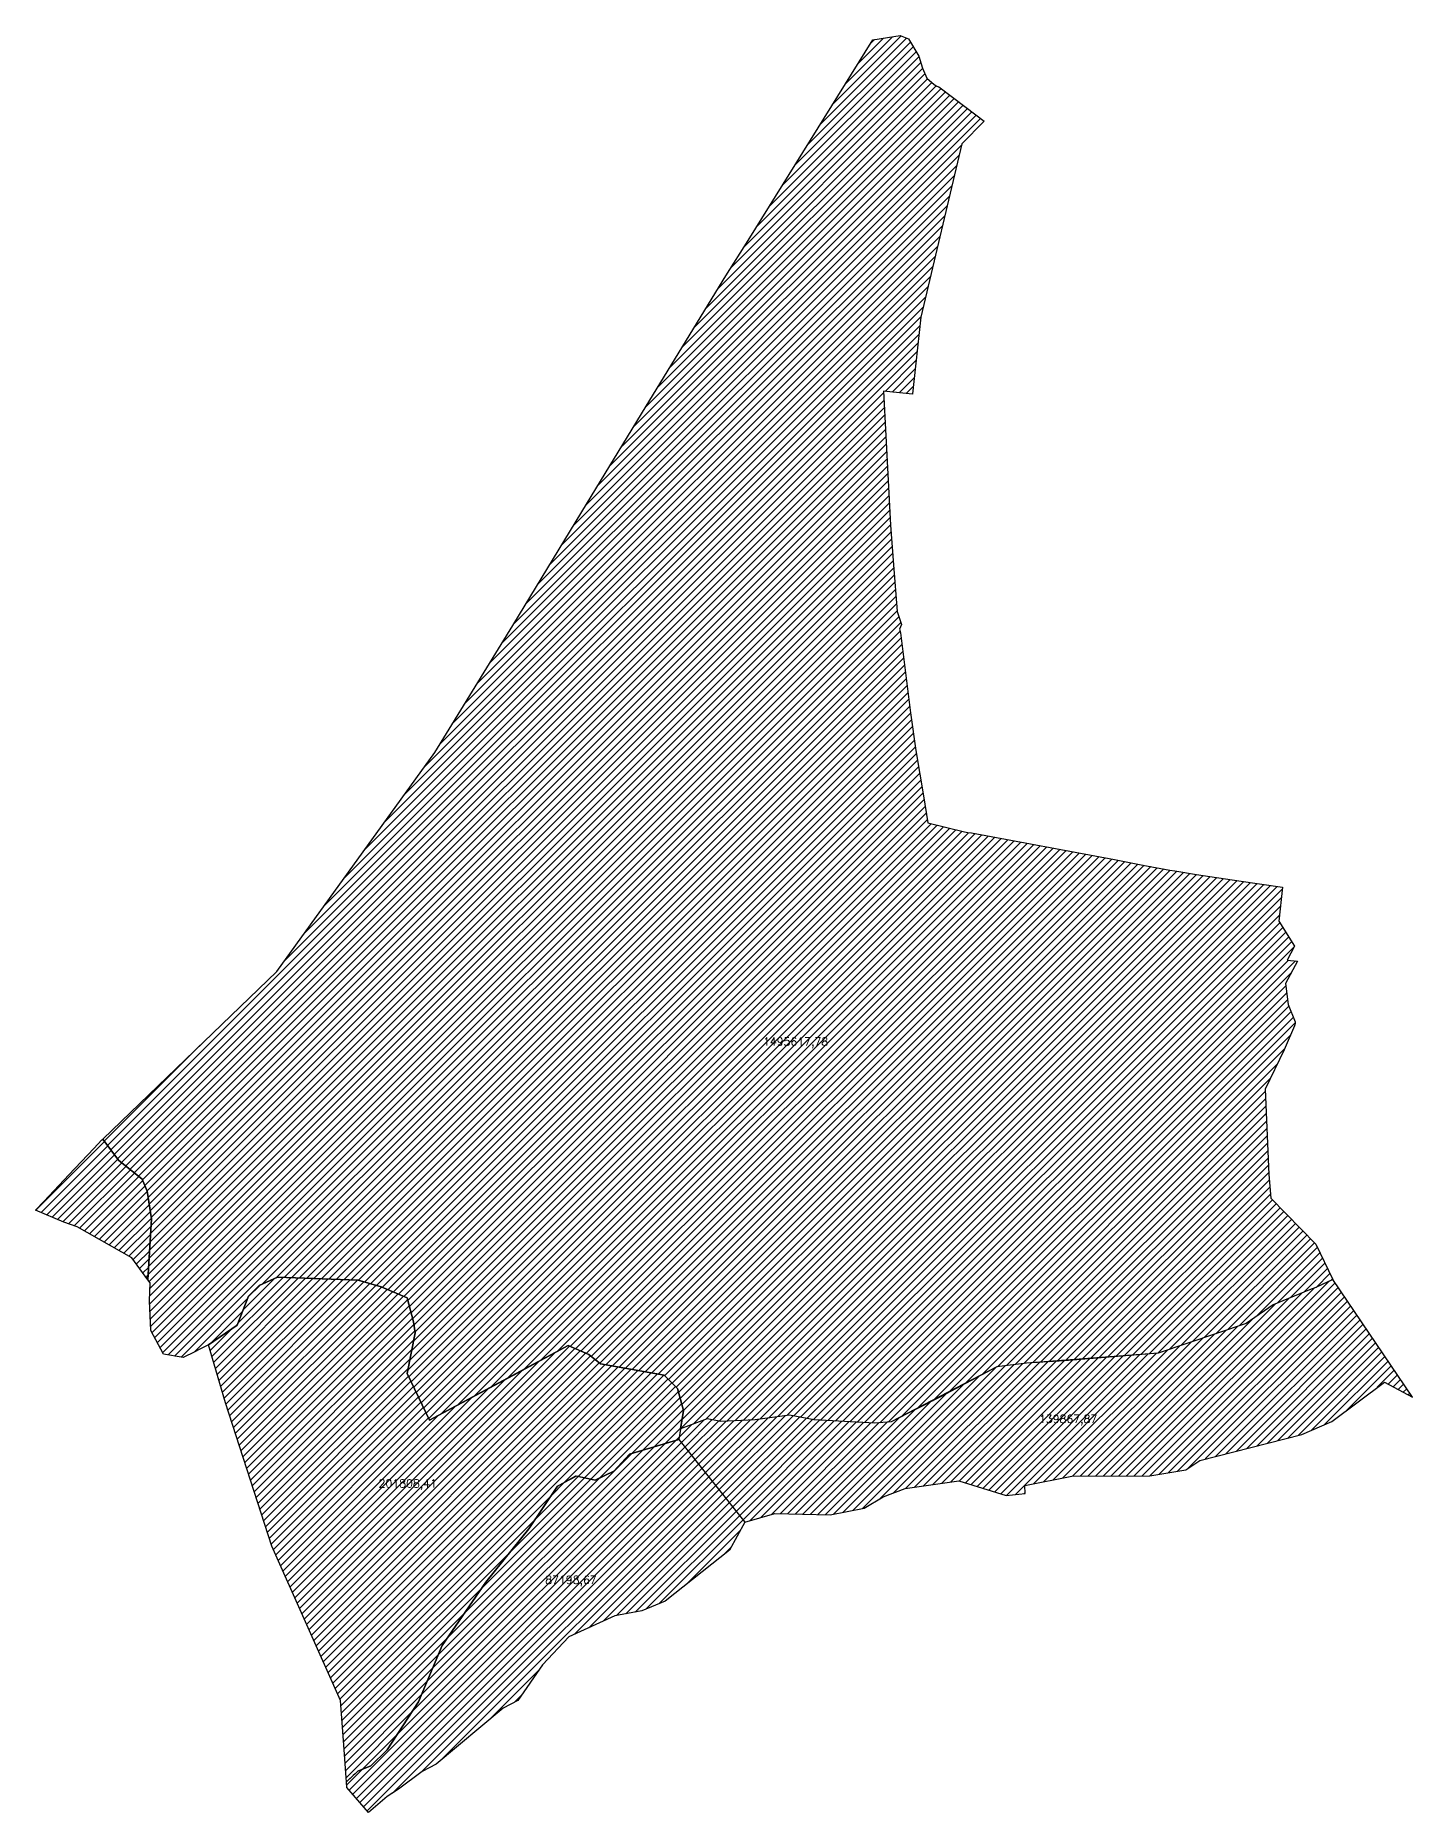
# Model space of a CAD drawing. Extents: x 14987 to 28539, y 5455 to 9112.
# Drawn here: x 20691 to 22583, y 5606 to 8049 of the extents above; entities that cross this region are included whole.
import ezdxf
from ezdxf.enums import TextEntityAlignment as Align

# ---------------------------------------------------------------- set-up
doc = ezdxf.new("R2010")
doc.units = 0
doc.header["$LTSCALE"] = 10
doc.header["$MEASUREMENT"] = 0
doc.layers.add('COORDENADAS', color=1, linetype='Continuous')
doc.layers.add('HOJA', color=8, linetype='Continuous')
doc.styles.add('textstyle4', font='')
doc.styles.get('textstyle4').set_extended_font_data('simplex')

msp = doc.modelspace()

# ---------------------------------------------------------------- hatches: boundary and pattern name
at = {"layer": 'COORDENADAS', "true_color": 0xe60000, "transparency": 33554687}
h = msp.add_hatch(dxfattribs=at)
h.set_pattern_fill('LINE', color=1, scale=60, angle=45, style=0, pattern_type=0)
h.set_pattern_definition([(45, (2133.2714, -4e-09), (-5.3033009, 5.3033009), [])])
h.paths.add_polyline_path([(20783.5, 6531.3), (20783.3, 6531.5), (21022.4, 6762), (21239.7, 7063.1), (21346.8, 7237.8), (21441.9, 7393.9), (21530.3, 7539), (21639.6, 7718.3), (21670.2, 7766.8), (21841.7, 8042.9), (21879.4, 8048.7), (21890.6, 8044.1), (21904.7, 8020.4), (21909.9, 8003.8), (21916, 7990.1), (21925.8, 7981.4), (21929.7, 7979.2), (21932.6, 7978.3), (21969.9, 7949.7), (21994.6, 7930.8), (21964.2, 7900), (21907.8, 7661.6), (21896.3, 7556), (21896.3, 7555.7), (21856.4, 7559.7), (21866.1, 7375.5), (21869.9, 7320.8), (21875.1, 7256.8), (21881.2, 7238.9), (21878.4, 7232.5), (21879.6, 7227.6), (21893.6, 7117.5), (21900.8, 7065.9), (21911.1, 7003.2), (21917.1, 6966.1), (21967.7, 6953.9), (21972.2, 6952.8), (21977.3, 6952.4), (22173.7, 6915.7), (22212.9, 6908.3), (22249.9, 6901.4), (22256.7, 6900.2), (22286.7, 6895.1), (22344.8, 6886.7), (22404.6, 6877.7), (22399.5, 6831.2), (22421.3, 6796.8), (22411.1, 6777.6), (22425.2, 6776.1), (22409, 6745.6), (22412.7, 6716.6), (22422.2, 6692.9), (22422, 6690.4), (22421.1, 6687.3), (22407.2, 6654.4), (22380.9, 6600), (22385.7, 6483), (22388.8, 6450.2), (22450.3, 6386.9), (22473.9, 6338.4), (22465.5, 6334.5), (22462.2, 6332.9), (22450.6, 6327.4), (22441.6, 6324.3), (22392, 6303.6), (22354.9, 6278.1), (22233.8, 6237.1), (22104.9, 6226.8), (22053.1, 6223.5), (22012.1, 6218.4), (21934.7, 6177.3), (21867, 6142.6), (21844.4, 6141.1), (21761.2, 6145.3), (21727, 6152.1), (21679.8, 6145.5), (21632.9, 6143), (21614.1, 6146.8), (21577.3, 6132.9), (21581.3, 6158.4), (21573.2, 6188.5), (21555.1, 6207.1), (21467.3, 6222.5), (21451.2, 6235.3), (21423, 6247.5), (21232.5, 6145.1), (21201.8, 6209), (21212.8, 6264.9), (21210.3, 6280.2), (21201.7, 6313), (21166, 6328.2), (21134.5, 6337.4), (21023.6, 6341.5), (20998.5, 6330.1), (20983.8, 6315.6), (20968.2, 6275.8), (20928.7, 6248.4), (20916.9, 6242.6), (20910, 6239.1), (20893.7, 6231.1), (20866.9, 6235.7), (20849.6, 6268.5), (20847.5, 6308.9), (20848.3, 6333.9), (20845.5, 6337.8), (20850.3, 6421.8), (20844.4, 6459.9), (20837.7, 6476.2), (20804.9, 6502.5), (20783.5, 6531.3), (20783.3, 6531.5)], flags=0)
at = {"layer": 'COORDENADAS', "true_color": 0x0075eb, "transparency": 33554687}
h = msp.add_hatch(dxfattribs=at)
h.set_pattern_fill('LINE', color=150, scale=60, angle=45, style=0, pattern_type=0)
h.set_pattern_definition([(45, (-2299.249, 2e-12), (-5.3033009, 5.3033009), [])])
h.paths.add_polyline_path([(20782.1, 6530.3), (20783.5, 6531.3), (20804.9, 6502.5), (20837.7, 6476.2), (20844.4, 6459.9), (20850.3, 6421.8), (20845.5, 6337.8), (20823.4, 6368.2), (20748.3, 6410.8), (20729.9, 6417.3), (20691, 6433.9), (20702.6, 6446.3), (20736.6, 6482.2), (20771, 6518.5)], flags=0)
h = msp.add_hatch(dxfattribs=at)
h.set_pattern_fill('LINE', color=150, scale=60, angle=45, style=0, pattern_type=0)
h.paths.add_polyline_path([(20928.7, 6248.4), (20968.2, 6275.8), (20983.8, 6315.6), (20998.5, 6330.1), (21023.6, 6341.5), (21134.5, 6337.4), (21166, 6328.2), (21201.7, 6313), (21210.3, 6280.2), (21212.8, 6264.9), (21201.8, 6209), (21232.5, 6145.1), (21353.9, 6209.9), (21423, 6247.5), (21451.2, 6235.3), (21467.3, 6222.5), (21555.1, 6207.1), (21573.2, 6188.5), (21581.3, 6158.4), (21574.9, 6118.4), (21507.1, 6098.5), (21485.8, 6075), (21460.2, 6062.5), (21434.6, 6068.1), (21408.4, 6054.4), (21368.7, 5995.5), (21309.9, 5922.2), (21249.7, 5835.2), (21217.1, 5757.7), (21174.2, 5691.7), (21151.8, 5669.7), (21133.7, 5662.3), (21130.1, 5658.9), (21127.6, 5656.6), (21120, 5649.5), (21118.3, 5647.9), (21117.9, 5653.5), (21115.1, 5692.2), (21110.2, 5759.6), (21015.5, 5971.8), (20952, 6168.7)], flags=0)
at = {"layer": 'COORDENADAS', "true_color": 0xff962e, "transparency": 33554687}
h = msp.add_hatch(dxfattribs=at)
h.set_pattern_fill('LINE', color=30, scale=60, angle=45, style=0, pattern_type=0)
h.paths.add_polyline_path([(21614.1, 6146.8), (21577.3, 6132.9), (21574.9, 6118.4), (21665.6, 6004.6), (21707, 6016.6), (21783.2, 6014.8), (21829.8, 6024.1), (21855.8, 6039.5), (21886, 6050.9), (21959.8, 6061.8), (22024.8, 6041.6), (22050.9, 6044.1), (22050.4, 6055.2), (22115, 6068.2), (22222.6, 6068.4), (22271.8, 6076.6), (22291.2, 6089.8), (22431.3, 6125.5), (22472.4, 6143.3), (22544.7, 6197.5), (22583.3, 6176.8), (22473.9, 6338.4), (22450.6, 6327.4), (22441.6, 6324.3), (22392, 6303.6), (22354.9, 6278.1), (22233.8, 6237.1), (22053.1, 6223.5), (22012.1, 6218.4), (21867, 6142.6), (21844.4, 6141.1), (21761.2, 6145.3), (21727, 6152.1), (21679.8, 6145.5), (21632.9, 6143)], flags=0)
at = {"layer": 'COORDENADAS', "true_color": 0x00753b, "transparency": 33554687}
h = msp.add_hatch(dxfattribs=at)
h.set_pattern_fill('LINE', color=116, scale=60, angle=45, style=0, pattern_type=0)
h.paths.add_polyline_path([(21118.3, 5647.9), (21133.7, 5662.3), (21151.8, 5669.7), (21174.2, 5691.7), (21217.1, 5757.7), (21249.7, 5835.2), (21309.9, 5922.2), (21368.7, 5995.5), (21408.4, 6054.4), (21433.7, 6068.3), (21460.2, 6062.5), (21485.8, 6075), (21507.1, 6098.5), (21574.9, 6118.4), (21665.6, 6004.6), (21644.9, 5966.3), (21556.2, 5896.2), (21524.4, 5882.8), (21487, 5876), (21423.7, 5847), (21387.7, 5808.6), (21353.6, 5759.7), (21333.4, 5749.1), (21241.7, 5672), (21222.4, 5662.2), (21189.6, 5637.7), (21174.4, 5627.5), (21148.4, 5605.7), (21118.8, 5640.2)], flags=0)

# ---------------------------------------------------------------- linework, layer by layer
at = {"layer": 'HOJA'}
for points in [[(20783.5, 6531.3), (20783.3, 6531.5), (21022.4, 6762), (21239.7, 7063.1), (21346.8, 7237.8), (21441.9, 7393.9), (21530.3, 7539), (21639.6, 7718.3), (21670.2, 7766.8), (21841.7, 8042.9), (21879.4, 8048.7), (21890.6, 8044.1), (21904.7, 8020.4), (21909.9, 8003.8), (21916, 7990.1), (21925.8, 7981.4), (21929.7, 7979.2), (21932.6, 7978.3), (21969.9, 7949.7), (21994.6, 7930.8), (21964.2, 7900), (21907.8, 7661.6), (21896.3, 7556), (21896.3, 7555.7), (21856.4, 7559.7), (21866.1, 7375.5), (21869.9, 7320.8), (21875.1, 7256.8), (21881.2, 7238.9), (21878.4, 7232.5), (21879.6, 7227.6), (21893.6, 7117.5), (21900.8, 7065.9), (21911.1, 7003.2), (21917.1, 6966.1), (21967.7, 6953.9), (21972.2, 6952.8), (21977.3, 6952.4), (22173.7, 6915.7), (22212.9, 6908.3), (22249.9, 6901.4), (22256.7, 6900.2), (22286.7, 6895.1), (22344.8, 6886.7), (22404.6, 6877.7), (22399.5, 6831.2), (22421.3, 6796.8), (22411.1, 6777.6), (22425.2, 6776.1), (22409, 6745.6), (22412.7, 6716.6), (22422.2, 6692.9), (22422, 6690.4), (22421.1, 6687.3), (22407.2, 6654.4), (22380.9, 6600), (22385.7, 6483), (22388.8, 6450.2), (22450.3, 6386.9), (22473.9, 6338.4), (22465.5, 6334.5), (22462.2, 6332.9), (22450.6, 6327.4), (22441.6, 6324.3), (22392, 6303.6), (22354.9, 6278.1), (22233.8, 6237.1), (22104.9, 6226.8), (22053.1, 6223.5), (22012.1, 6218.4), (21934.7, 6177.3), (21867, 6142.6), (21844.4, 6141.1), (21761.2, 6145.3), (21727, 6152.1), (21679.8, 6145.5), (21632.9, 6143), (21614.1, 6146.8), (21577.3, 6132.9), (21581.3, 6158.4), (21573.2, 6188.5), (21555.1, 6207.1), (21467.3, 6222.5), (21451.2, 6235.3), (21423, 6247.5), (21232.5, 6145.1), (21201.8, 6209), (21212.8, 6264.9), (21210.3, 6280.2), (21201.7, 6313), (21166, 6328.2), (21134.5, 6337.4), (21023.6, 6341.5), (20998.5, 6330.1), (20983.8, 6315.6), (20968.2, 6275.8), (20928.7, 6248.4), (20916.9, 6242.6), (20910, 6239.1), (20893.7, 6231.1), (20866.9, 6235.7), (20849.6, 6268.5), (20847.5, 6308.9), (20848.3, 6333.9), (20845.5, 6337.8), (20850.3, 6421.8), (20844.4, 6459.9), (20837.7, 6476.2), (20804.9, 6502.5), (20783.5, 6531.3), (20783.3, 6531.5)], [(20782.1, 6530.3), (20783.5, 6531.3), (20804.9, 6502.5), (20837.7, 6476.2), (20844.4, 6459.9), (20850.3, 6421.8), (20845.5, 6337.8), (20823.4, 6368.2), (20748.3, 6410.8), (20729.9, 6417.3), (20691, 6433.9), (20702.6, 6446.3), (20736.6, 6482.2), (20771, 6518.5)], [(21614.1, 6146.8), (21577.3, 6132.9), (21574.9, 6118.4), (21665.6, 6004.6), (21707, 6016.6), (21783.2, 6014.8), (21829.8, 6024.1), (21855.8, 6039.5), (21886, 6050.9), (21959.8, 6061.8), (22024.8, 6041.6), (22050.9, 6044.1), (22050.4, 6055.2), (22115, 6068.2), (22222.6, 6068.4), (22271.8, 6076.6), (22291.2, 6089.8), (22431.3, 6125.5), (22472.4, 6143.3), (22544.7, 6197.5), (22583.3, 6176.8), (22473.9, 6338.4), (22450.6, 6327.4), (22441.6, 6324.3), (22392, 6303.6), (22354.9, 6278.1), (22233.8, 6237.1), (22053.1, 6223.5), (22012.1, 6218.4), (21867, 6142.6), (21844.4, 6141.1), (21761.2, 6145.3), (21727, 6152.1), (21679.8, 6145.5), (21632.9, 6143)], [(21118.3, 5647.9), (21133.7, 5662.3), (21151.8, 5669.7), (21174.2, 5691.7), (21217.1, 5757.7), (21249.7, 5835.2), (21309.9, 5922.2), (21368.7, 5995.5), (21408.4, 6054.4), (21433.7, 6068.3), (21460.2, 6062.5), (21485.8, 6075), (21507.1, 6098.5), (21574.9, 6118.4), (21665.6, 6004.6), (21644.9, 5966.3), (21556.2, 5896.2), (21524.4, 5882.8), (21487, 5876), (21423.7, 5847), (21387.7, 5808.6), (21353.6, 5759.7), (21333.4, 5749.1), (21241.7, 5672), (21222.4, 5662.2), (21189.6, 5637.7), (21174.4, 5627.5), (21148.4, 5605.7), (21118.8, 5640.2)]]:
    msp.add_lwpolyline(points, close=True, dxfattribs=at)
for points in [[(20928.7, 6248.4), (20968.2, 6275.8), (20983.8, 6315.6), (20998.5, 6330.1), (21023.6, 6341.5), (21134.5, 6337.4)], [(20928.7, 6248.4), (20968.2, 6275.8), (20983.8, 6315.6), (20998.5, 6330.1), (21023.6, 6341.5), (21134.5, 6337.4), (21166, 6328.2), (21201.7, 6313), (21210.3, 6280.2), (21212.8, 6264.9), (21201.8, 6209), (21232.5, 6145.1), (21353.9, 6209.9), (21423, 6247.5), (21451.2, 6235.3), (21467.3, 6222.5), (21555.1, 6207.1), (21573.2, 6188.5), (21581.3, 6158.4), (21574.9, 6118.4), (21507.1, 6098.5), (21485.8, 6075), (21460.2, 6062.5), (21434.6, 6068.1), (21408.4, 6054.4), (21368.7, 5995.5), (21309.9, 5922.2), (21249.7, 5835.2), (21217.1, 5757.7), (21174.2, 5691.7), (21151.8, 5669.7), (21133.7, 5662.3), (21130.1, 5658.9), (21127.6, 5656.6), (21120, 5649.5), (21118.3, 5647.9), (21117.9, 5653.5), (21115.1, 5692.2), (21110.2, 5759.6), (21015.5, 5971.8), (20952, 6168.7), (20928.7, 6248.4)]]:
    msp.add_lwpolyline(points, dxfattribs=at)

# ---------------------------------------------------------------- texts
at = {"layer": 'COORDENADAS', "color": 1, "true_color": 0xe60000, "style": 'textstyle4'}
msp.add_text('1495617,78', height=11, dxfattribs=at).set_placement((21735.5, 6660), align=Align.CENTER)
at = {"layer": 'COORDENADAS', "color": 30, "true_color": 0xff962e, "style": 'textstyle4'}
msp.add_text('139867,87', height=11, dxfattribs=at).set_placement((22110.1, 6141.2), align=Align.CENTER)
at = {"layer": 'COORDENADAS', "color": 150, "true_color": 0x0075eb, "style": 'textstyle4'}
msp.add_text('201808,41', height=11, dxfattribs=at).set_placement((21202.5, 6052.6), align=Align.CENTER)
at = {"layer": 'COORDENADAS', "color": 116, "true_color": 0x00753b, "style": 'textstyle4'}
msp.add_text('87198,67', height=11, dxfattribs=at).set_placement((21426.8, 5920), align=Align.CENTER)

doc.saveas('drawing.dxf')
